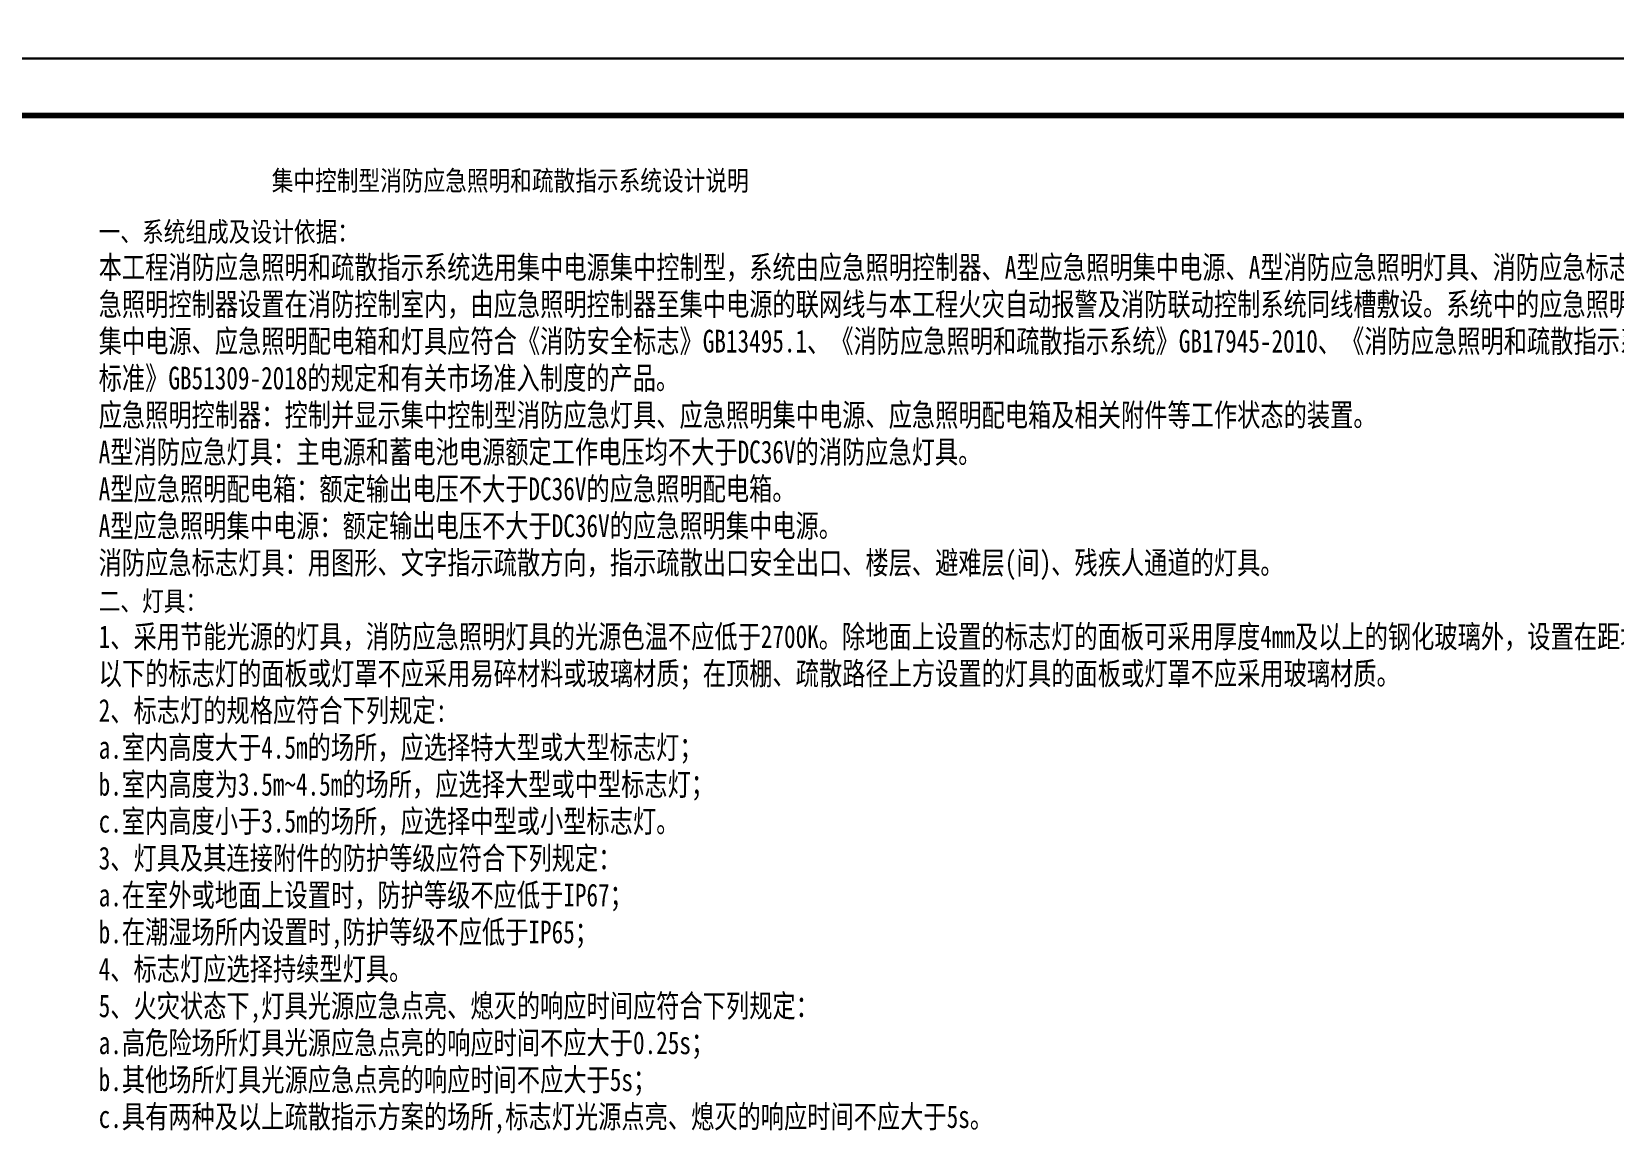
# Model space of a CAD drawing. Header units: millimetres. Extents: x -633009578 to 5705885, y -633235091 to 2571734.
# Drawn here: x 2480135 to 2508009, y 2051684 to 2071146 of the extents above; entities that cross this region are included whole.
import ezdxf
from ezdxf.enums import TextEntityAlignment as Align

# ---------------------------------------------------------------- set-up
doc = ezdxf.new("R2010")
doc.units = ezdxf.units.MM
doc.header["$LTSCALE"] = 1000
doc.header["$MEASUREMENT"] = 0
doc.linetypes.add('CONTINOUS', pattern=[0])
for name, color, linetype in [('PUB_TEXT', 7, 'Continuous'), ('电-标注文字', 6, 'Continuous'), ('设备-箱柜', 3, 'Continuous'), ('院图签、封面151013$0$PUB_TITLE', 153, 'Continuous'), ('院图签、封面151013$0$图签文字', 4, 'Continuous')]:
    doc.layers.add(name, color=color, linetype=linetype)
doc.styles.add('-黑体', font='simhei.ttf', dxfattribs={"width": 0.8})
doc.styles.add('SIM-DX', font='simhei.ttf', dxfattribs={"width": 0.707, "bigfont": 'HZTXT'})
doc.styles.add('院图签、封面151013$0$-宋体', font='simhei.ttf', dxfattribs={"width": 0.8})

# ---------------------------------------------------------------- blocks, each defined once
blk = doc.blocks.new('建筑图框_A0')
at = {"layer": '院图签、封面151013$0$PUB_TITLE'}
blk.add_lwpolyline([(0, 0), (118900, 0), (118900, 84100), (0, 84100)], close=True, dxfattribs=at)
at = {"layer": '院图签、封面151013$0$PUB_TITLE', "const_width": 100}
blk.add_lwpolyline([(2500, 1000), (117900, 1000), (117900, 83100), (2500, 83100)], close=True, dxfattribs=at)
at = {"layer": '院图签、封面151013$0$图签文字', "color": 6, "style": '院图签、封面151013$0$-宋体'}
for tag, height, width, p in [('工程主持人', 400, 0.8000000000029104, (114688.0804010462, 36699.5688464453)), ('审定', 400, 0.8000000000029104, (114688.0804010462, 35899.56884644483)), ('审核', 400, 0.8000000000029104, (114688.0804010462, 35099.56884644437)), ('专业负责人', 400, 0.8000000000029104, (114688.0804010462, 34299.5688464439)), ('校对', 400, 0.8000000000029104, (114688.0804010462, 33499.56884644344)), ('设计', 400, 0.8000000000029104, (114688.0804010462, 32699.56884644297)), ('方案设计人', 400, 0.8000000000029104, (114688.0804010462, 31900.42615922005)), ('工程编号', 300, 0.6999999999970896, (115738.0804010411, 8700.424278954277)), ('版次', 300, 0.6999999999970896, (113538.0804010311, 3005.726258059498)), ('日期', 300, 0.6999999999970896, (116838.0804010863, 3000.226258123759)), ('图号', 200, 0.6999999999970896, (117338.0804010546, 2400.075247410685)), ('比例', 300, 0.6999999999970896, (113538.0804010015, 2200.188802679535)), ('图号_X施', 300, 0.6999999999970896, (116338.0804010404, 2200.188802651362)), ('图号_总数', 200, 0.6999999999970896, (117338.0804010425, 2000.075247410219))]:
    blk.add_attdef(tag, text='', height=height, dxfattribs=dict(at, width=width)).set_placement(p, align=Align.MIDDLE_CENTER)
at = {"layer": '院图签、封面151013$0$图签文字', "color": 6, "style": '院图签、封面151013$0$-宋体', "width": 0.7}
for tag, p in [('建设单位_001', (115735.8856235607, 7446.21079580821)), ('工程名称_001', (115733.5260729989, 6045.368099178996)), ('图名_001', (114542.8818887114, 4059.656552180292))]:
    blk.add_attdef(tag, p, '', height=300, dxfattribs=at)

msp = doc.modelspace()

# ---------------------------------------------------------------- block references
at = {"layer": '设备-箱柜'}
for p in [(2425455.291295354, 2070671.39151276), (2425455.291295354, 1986571.39151276)]:
    msp.add_blockref('建筑图框_A0', p, dxfattribs=at)

# ---------------------------------------------------------------- texts
at = {"layer": 'PUB_TEXT', "linetype": 'CONTINOUS', "style": '-黑体', "width": 0.8}
msp.add_text('集中控制型消防应急照明和疏散指示系统设计说明', height=350, dxfattribs=at).set_placement((2488563.476436292, 2068524.613869796), align=Align.MIDDLE_CENTER)
for s, p in [('一、系统组成及设计依据：', (2481315.685431255, 2067449.084601218)), ('二、灯具：', (2481315.685431255, 2060949.084601218))]:
    msp.add_text(s, height=350, dxfattribs=at).set_placement(p)
at = {"layer": '电-标注文字', "style": 'SIM-DX', "width": 0.75}
for s, p in [('本工程消防应急照明和疏散指示系统选用集中电源集中控制型，系统由应急照明控制器、A型应急照明集中电源、A型消防应急照明灯具、消防应急标志灯具等组成。应', (2481315.685431255, 2066799.084601218)), ('急照明控制器设置在消防控制室内，由应急照明控制器至集中电源的联网线与本工程火灾自动报警及消防联动控制系统同线槽敷设。系统中的应急照明控制器、应急照明', (2481315.685431255, 2066149.084601218)), ('集中电源、应急照明配电箱和灯具应符合《消防安全标志》GB13495.1、《消防应急照明和疏散指示系统》GB17945-2010、《消防应急照明和疏散指示系统技术', (2481315.685431255, 2065499.084601218)), ('标准》GB51309-2018的规定和有关市场准入制度的产品。', (2481315.685431255, 2064849.084601218)), ('应急照明控制器：控制并显示集中控制型消防应急灯具、应急照明集中电源、应急照明配电箱及相关附件等工作状态的装置。', (2481315.685431255, 2064199.084601218)), ('A型消防应急灯具：主电源和蓄电池电源额定工作电压均不大于DC36V的消防应急灯具。', (2481315.685431255, 2063549.084601218)), ('A型应急照明配电箱：额定输出电压不大于DC36V的应急照明配电箱。', (2481315.685431255, 2062899.084601218)), ('A型应急照明集中电源：额定输出电压不大于DC36V的应急照明集中电源。', (2481315.685431255, 2062249.084601218)), ('消防应急标志灯具：用图形、文字指示疏散方向，指示疏散出口安全出口、楼层、避难层(间)、残疾人通道的灯具。', (2481315.685431255, 2061599.084601218)), ('1、采用节能光源的灯具，消防应急照明灯具的光源色温不应低于2700K。除地面上设置的标志灯的面板可采用厚度4mm及以上的钢化玻璃外，设置在距地面1m及', (2481315.685431255, 2060299.084601218)), ('以下的标志灯的面板或灯罩不应采用易碎材料或玻璃材质；在顶棚、疏散路径上方设置的灯具的面板或灯罩不应采用玻璃材质。', (2481315.685431255, 2059649.084601218)), ('2、标志灯的规格应符合下列规定:', (2481315.685431255, 2058999.084601218)), ('a.室内高度大于4.5m的场所，应选择特大型或大型标志灯；', (2481315.685431255, 2058349.084601218)), ('b.室内高度为3.5m~4.5m的场所，应选择大型或中型标志灯；', (2481315.685431255, 2057699.084601218)), ('c.室内高度小于3.5m的场所，应选择中型或小型标志灯。', (2481315.685431255, 2057049.084601218)), ('3、灯具及其连接附件的防护等级应符合下列规定：', (2481315.685431255, 2056399.084601218)), ('a.在室外或地面上设置时，防护等级不应低于IP67；', (2481315.685431255, 2055749.084601218)), ('b.在潮湿场所内设置时,防护等级不应低于IP65；', (2481315.685431255, 2055099.084601218)), ('4、标志灯应选择持续型灯具。', (2481315.685431255, 2054449.084601218)), ('5、火灾状态下,灯具光源应急点亮、熄灭的响应时间应符合下列规定：', (2481315.685431255, 2053799.084601218)), ('a.高危险场所灯具光源应急点亮的响应时间不应大于0.25s；', (2481315.685431255, 2053149.084601218)), ('b.其他场所灯具光源应急点亮的响应时间不应大于5s；', (2481315.685431255, 2052499.084601218)), ('c.具有两种及以上疏散指示方案的场所,标志灯光源点亮、熄灭的响应时间不应大于5s。', (2481315.685431255, 2051849.084601218))]:
    msp.add_text(s, height=400, dxfattribs=at).set_placement(p)

doc.saveas('drawing.dxf')
